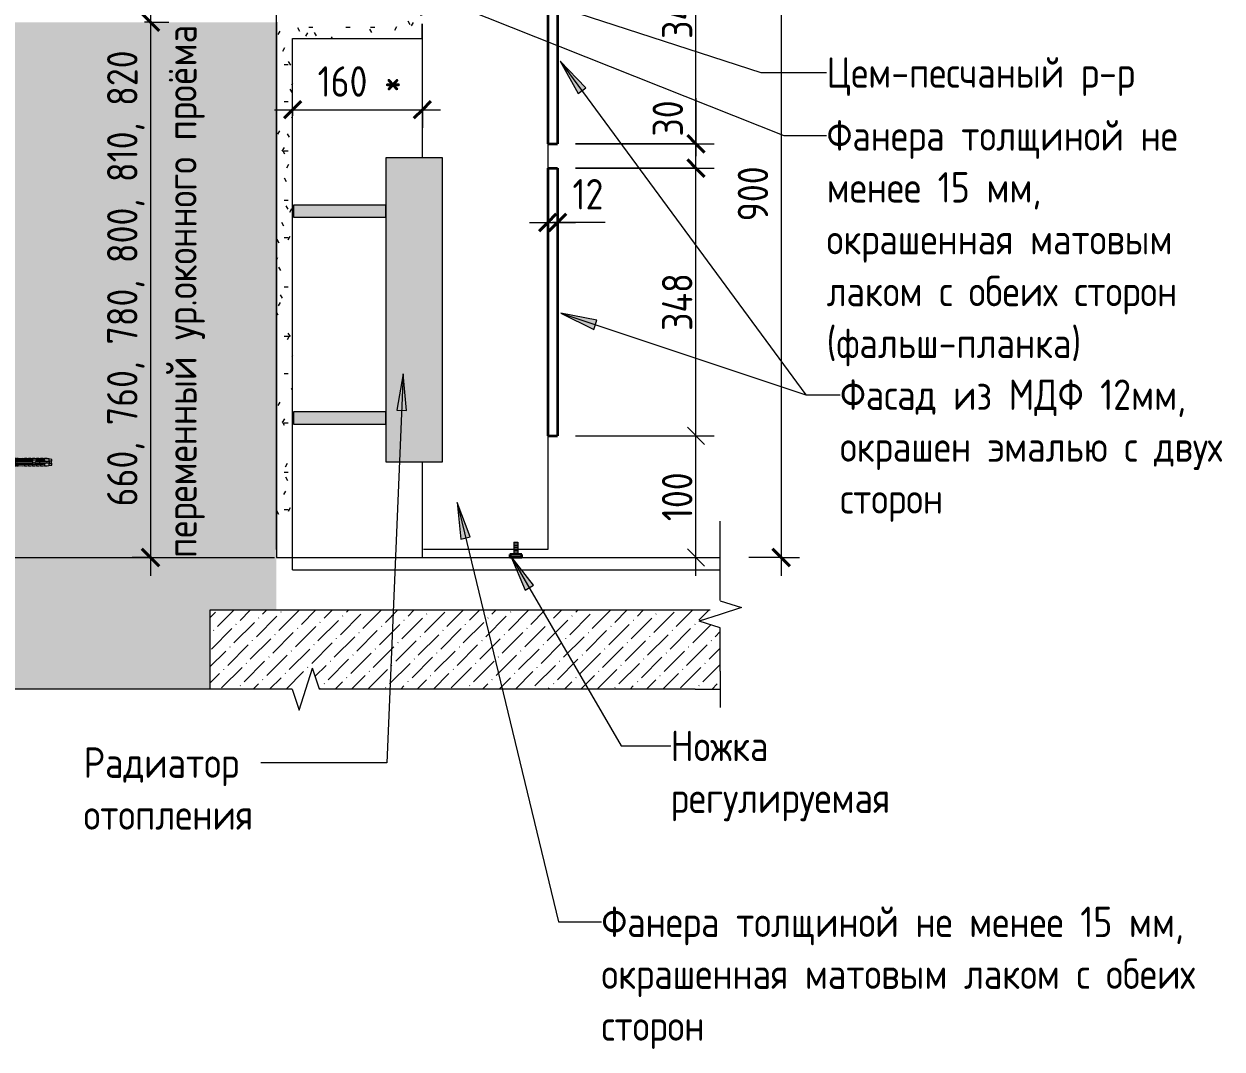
# Model space of a CAD drawing. Header units: millimetres. Extents: x 706 to 61221, y -16940 to 17865.
# Drawn here: x 7110 to 8587, y 3450 to 4713 of the extents above; entities that cross this region are included whole.
import ezdxf

# ---------------------------------------------------------------- set-up
doc = ezdxf.new("R2010")
doc.units = ezdxf.units.MM
for name, color, linetype, lineweight in [('Аннотация', 7, 'Continuous', 20), ('Размеры', 7, 'Continuous', 9), ('Размеры-15', 7, 'Continuous', 9), ('ТН_Крепеж', 7, 'Continuous', 20), ('Узлы', 7, 'Continuous', 20)]:
    doc.layers.add(name, color=color, linetype=linetype, lineweight=lineweight)
doc.layers.add('Линии', color=7, linetype='Continuous', lineweight=9, true_color=0x00a600)
doc.layers.add('Откосы оконные_dwg', color=7, linetype='Continuous', lineweight=9, true_color=0x767676)
doc.styles.add('GOST Common_1', font='GOST_Common.ttf', dxfattribs={"width": 0.9, "height": 37.5})
doc.styles.add('GOST Common_2', font='GOST_Common.ttf', dxfattribs={"width": 0.9, "height": 37.5})
doc.dimstyles.new('ADSK_Основной_2_5_мм_Округление_до_10_мм', dxfattribs={"dimscale": 304.8, "dimtxt": 37.714312, "dimasz": 0.069587, "dimexe": 0.073819, "dimexo": 0.073819, "dimgap": 0.014764, "dimtad": 1, "dimdec": 0, "dimrnd": 10, "dimdsep": 46, "dimtxsty": 'GOST Common_1', "dimblk1": 'OBLIQUE', "dimblk2": 'OBLIQUE', "dimsah": 1, "dimcen": 0.09, "dimdle": 0.073819, "dimazin": 2, "dimtfac": 1, "dimtdec": 4, "dimtix": 1, "dimtmove": 0, "dimatfit": 3, "dimfxl": 1, "dimtvp": 1, "dimtolj": 1, "dimtzin": 0, "dimlwd": 20, "dimlwe": 20, "dimarcsym": 2})
doc.dimstyles.new('ADSK_Основной_2_5_мм_Округление_до_1_мм', dxfattribs={"dimscale": 304.8, "dimtxt": 37.714312, "dimasz": 0.069587, "dimexe": 0.073819, "dimexo": 0.073819, "dimgap": 0.014764, "dimtad": 1, "dimdec": 0, "dimdsep": 46, "dimtxsty": 'GOST Common_1', "dimblk1": 'OBLIQUE', "dimblk2": 'OBLIQUE', "dimsah": 1, "dimcen": 0.09, "dimdle": 0.073819, "dimazin": 2, "dimtfac": 1, "dimtdec": 4, "dimtix": 1, "dimtmove": 1, "dimatfit": 3, "dimfxl": 1, "dimtvp": 1, "dimtolj": 1, "dimtzin": 0, "dimlwd": 20, "dimlwe": 20, "dimarcsym": 2})
doc.dimstyles.new('ADSK_Основной_2_5_мм_Округление_до_1_мм_1', dxfattribs={"dimscale": 304.8, "dimtxt": 37.714312, "dimasz": 0.069587, "dimexe": 0.073819, "dimexo": 0.073819, "dimgap": 0.014764, "dimtad": 1, "dimdec": 0, "dimdsep": 46, "dimtxsty": 'GOST Common_1', "dimblk1": 'OBLIQUE', "dimblk2": 'OBLIQUE', "dimsah": 1, "dimcen": 0.09, "dimdle": 0.073819, "dimazin": 2, "dimtfac": 1, "dimtdec": 4, "dimtix": 1, "dimtmove": 0, "dimatfit": 3, "dimfxl": 1, "dimtvp": 1, "dimtolj": 1, "dimtzin": 0, "dimlwd": 20, "dimlwe": 20, "dimarcsym": 2})

# ---------------------------------------------------------------- blocks, each defined once
blk = doc.blocks.new('Откосы оконные_dwg_Фасадный держатель_низ-4293964-Подиумы')
at = {"layer": 'ТН_Крепеж'}
for p, q in [((1956.5, 4677.1), (1957, 4677.2)), ((1957.5, 4677.2), (1958, 4677.2)), ((1958.5, 4677.2), (1959, 4677.2)), ((1959.5, 4677.3), (1960, 4677.3)), ((1959.7, 4672), (1977.5, 4672)), ((1987, 4670.5), (1987, 4675.5)), ((1956.5, 4668.9), (1957, 4668.9)), ((1957.5, 4668.9), (1958, 4668.9)), ((1958.5, 4668.8), (1959, 4668.8)), ((1959.5, 4668.8), (1960, 4668.8))]:
    blk.add_line(p, q, dxfattribs=at)
at = {"layer": 'ТН_Крепеж', "flags": 128}
for points in [[(1956, 4677.1), (1954, 4677), (1954, 4669), (1956, 4669)], [(1957.5, 4674.2), (1957.5, 4677.5), (1957, 4677.5), (1957, 4668.5), (1957.5, 4668.5), (1957.5, 4671.9)], [(1958.5, 4674.5), (1958.5, 4677.5), (1958, 4677.5), (1958, 4674.4)], [(1958, 4671.6), (1958, 4668.5), (1958.5, 4668.5), (1958.5, 4671.5)], [(1959.5, 4674.2), (1959.5, 4677.5), (1959, 4677.5), (1959, 4674.4)], [(1959, 4671.6), (1959, 4668.5), (1959.5, 4668.5), (1959.5, 4671.9)], [(1983, 4677), (1981, 4677.5), (1978, 4677.5), (1978, 4674), (1959.7, 4674)], [(1960.5, 4674), (1960.5, 4677.5), (1960, 4677.5), (1960, 4674)], [(1960, 4672), (1960, 4668.5), (1960.5, 4668.5), (1960.5, 4672)], [(1960.5, 4677.3), (1966, 4677.5), (1968, 4677)], [(1968, 4674), (1968, 4677.5), (1971, 4677.5), (1973, 4677)], [(1968, 4672), (1968, 4668.5), (1971, 4668.5), (1973, 4669)], [(1973, 4674), (1973, 4677.5), (1976, 4677.5), (1978, 4677)], [(1973, 4672), (1973, 4668.5), (1976, 4668.5), (1978, 4669)], [(1978, 4671), (1978, 4668.5), (1981, 4668.5), (1983, 4669)], [(1993, 4674), (1993, 4677.5), (1996, 4677.5), (1998, 4677), (1998, 4674), (1982, 4674)], [(1982.5, 4672), (1998, 4672), (1998, 4669), (2002, 4669.5), (2002, 4671.5), (2001.5, 4672), (2001.5, 4674), (2002, 4674.5), (2002, 4676.5), (1998, 4677)], [(1983, 4674), (1983, 4677.5), (1986, 4677.5), (1988, 4677)], [(1983, 4672), (1983, 4668.5), (1986, 4668.5), (1988, 4669)], [(1988, 4674), (1988, 4677.5), (1991, 4677.5), (1993, 4677)], [(1988, 4672), (1988, 4668.5), (1991, 4668.5), (1993, 4669)], [(1993, 4672), (1993, 4668.5), (1996, 4668.5), (1998, 4669)], [(1998, 4671), (1999, 4671), (1999, 4675), (1998, 4675)], [(1999, 4674.5), (2000.5, 4674.5), (2000.5, 4674), (2001.5, 4674)], [(1999, 4671.5), (2000.5, 4671.5), (2000.5, 4672), (2001.5, 4672)], [(1960.5, 4668.8), (1966, 4668.5), (1968, 4669)]]:
    blk.add_lwpolyline(points, dxfattribs=at)
blk.add_lwpolyline([(1956, 4668.5), (1956.5, 4668.5), (1956.5, 4677.5), (1956, 4677.5)], close=True, dxfattribs=at)
at = {"layer": 'ТН_Крепеж'}
for centre, radius, start, end in [((1958.5, 4673), 1.5, 41.8103, 318.1897), ((1959.7, 4673), 1, 90, 270), ((1980, 4672.6), 2.56, 191.9545, 348.0455), ((1980, 4674), 2, 180, 0)]:
    blk.add_arc(centre, radius, start, end, dxfattribs=at)
blk = doc.blocks.new('Откосы оконные_dwg_Фасадный держатель_верх-4293965-Подиумы')
at = {"layer": 'ТН_Крепеж'}
for p, q in [((1855.8, 4673.5), (1855.8, 4680)), ((1855.8, 4666), (1855.8, 4672.5)), ((1866.3, 4677), (1866.8, 4677)), ((1867.3, 4677), (1867.8, 4677)), ((1866.3, 4669), (1866.8, 4669)), ((1867.3, 4669), (1867.8, 4669))]:
    blk.add_line(p, q, dxfattribs=at)
at = {"layer": 'ТН_Крепеж', "flags": 128}
for points in [[(1844.8, 4643), (1842.8, 4643), (1842.8, 4703), (1844.8, 4703)], [(1865.8, 4668.5), (1866.3, 4668.5), (1866.3, 4677.5), (1865.8, 4677.5)], [(1866.8, 4668.5), (1867.3, 4668.5), (1867.3, 4677.5), (1866.8, 4677.5)], [(1867.8, 4668.5), (1868.3, 4668.5), (1868.3, 4677.5), (1867.8, 4677.5)]]:
    blk.add_lwpolyline(points, close=True, dxfattribs=at)
for points in [[(1844.8, 4665), (1855.8, 4665), (1860.8, 4669), (1860.8, 4677), (1855.8, 4681), (1844.8, 4681)], [(1844.8, 4680), (1855.8, 4680), (1860.8, 4677), (1865.8, 4677)], [(1844.8, 4673.5), (1855.8, 4673.5), (1860.8, 4673), (1855.8, 4672.5), (1844.8, 4672.5)], [(1844.8, 4666), (1855.8, 4666), (1860.8, 4669), (1865.8, 4669)]]:
    blk.add_lwpolyline(points, dxfattribs=at)
blk = doc.blocks.new('Откосы оконные_dwg__U17-4293966-Подиумы')
at = {"layer": 'ТН_Крепеж'}
for p, q in [((1868.3, 4677), (1954, 4677)), ((1868.3, 4669), (1954, 4669))]:
    blk.add_line(p, q, dxfattribs=at)
at = {"layer": 'ТН_Крепеж', "color": 8, "true_color": 0x767676, "flags": 128}
blk.add_lwpolyline([(1842.8, 4643), (1844.8, 4643), (1844.8, 4665), (1855.8, 4665), (1860.8, 4669), (1865.8, 4669), (1865.8, 4668.5), (1866.3, 4668.5), (1866.3, 4669), (1866.8, 4669), (1866.8, 4668.5), (1867.3, 4668.5), (1867.3, 4669), (1867.8, 4669), (1867.8, 4668.5), (1868.3, 4668.5), (1868.3, 4669), (1954, 4669), (1956, 4669), (1956, 4668.5), (1956.5, 4668.5), (1956.5, 4668.9), (1957, 4668.9), (1957, 4668.5), (1957.5, 4668.5), (1957.5, 4668.9), (1958, 4668.9), (1958, 4668.5), (1958.5, 4668.5), (1958.5, 4668.8), (1959, 4668.8), (1959, 4668.5), (1959.5, 4668.5), (1959.5, 4668.8), (1960, 4668.8), (1960, 4668.5), (1960.5, 4668.5), (1960.5, 4668.8), (1966, 4668.5), (1968, 4669), (1968, 4668.5), (1971, 4668.5), (1973, 4669), (1973, 4668.5), (1976, 4668.5), (1978, 4669), (1978, 4668.5), (1981, 4668.5), (1983, 4669), (1983, 4668.5), (1986, 4668.5), (1988, 4669), (1988, 4668.5), (1991, 4668.5), (1993, 4669), (1993, 4668.5), (1996, 4668.5), (1998, 4669), (2002, 4669.5), (2002, 4671.5), (2001.5, 4672), (2001.5, 4674), (2002, 4674.5), (2002, 4676.5), (1998, 4677), (1996, 4677.5), (1993, 4677.5), (1993, 4677), (1991, 4677.5), (1988, 4677.5), (1988, 4677), (1986, 4677.5), (1983, 4677.5), (1983, 4677), (1981, 4677.5), (1978, 4677.5), (1978, 4677), (1976, 4677.5), (1973, 4677.5), (1973, 4677), (1971, 4677.5), (1968, 4677.5), (1968, 4677), (1966, 4677.5), (1960.5, 4677.3), (1960.5, 4677.5), (1960, 4677.5), (1960, 4677.3), (1959.5, 4677.3), (1959.5, 4677.5), (1959, 4677.5), (1959, 4677.2), (1958.5, 4677.2), (1958.5, 4677.5), (1958, 4677.5), (1958, 4677.2), (1957.5, 4677.2), (1957.5, 4677.5), (1957, 4677.5), (1957, 4677.2), (1956.5, 4677.1), (1956.5, 4677.5), (1956, 4677.5), (1956, 4677.1), (1954, 4677), (1868.3, 4677), (1868.3, 4677.5), (1867.8, 4677.5), (1867.8, 4677), (1867.3, 4677), (1867.3, 4677.5), (1866.8, 4677.5), (1866.8, 4677), (1866.3, 4677), (1866.3, 4677.5), (1865.8, 4677.5), (1865.8, 4677), (1860.8, 4677), (1855.8, 4681), (1844.8, 4681), (1844.8, 4703), (1842.8, 4703)], close=True, dxfattribs=at)
at = {"layer": 'ТН_Крепеж', "flags": 128}
for points in [[(1850.3, 4679), (1847.8, 4679), (1847.3, 4673), (1847.8, 4667), (1850.3, 4667)], [(1851.3, 4667), (1857.4, 4667), (1860.8, 4669), (1860.8, 4670.5), (1991.5, 4670.5), (1996.5, 4673), (1991.5, 4675.5), (1860.8, 4675.5), (1860.8, 4677), (1857.4, 4679), (1851.3, 4679)]]:
    blk.add_lwpolyline(points, dxfattribs=at)
at = {"layer": 'ТН_Крепеж'}
for centre, start, end in [((1850.8, 4679), 180, 0), ((1850.8, 4667), 0, 180)]:
    blk.add_arc(centre, 0.5, start, end, dxfattribs=at)
for name in ['Откосы оконные_dwg_Фасадный держатель_верх-4293965-Подиумы', 'Откосы оконные_dwg_Фасадный держатель_низ-4293964-Подиумы']:
    blk.add_blockref(name, (0, 0))
blk = doc.blocks.new('ADSK_Обрыв_Линия - По умолчанию-5822190-Подиумы')
at = {"layer": 'Узлы'}
for p, q in [((2298.4, 3893.3), (1835.3, 3893.3)), ((2795.3, 3893.3), (2331.8, 3893.3))]:
    blk.add_line(p, q, dxfattribs=at)
blk = doc.blocks.new('ADSK_Обрыв_Линия - По умолчанию-5884709-Подиумы')
at = {"layer": 'Узлы'}
for p, q in [((2826.3, 4002.3), (2826.3, 4055.4)), ((2826.3, 3915.4), (2826.3, 3968.9))]:
    blk.add_line(p, q, dxfattribs=at)
blk = doc.blocks.new('DIMBLOCK86-Подиумы')
at = {"layer": 'Размеры-15', "lineweight": 20, "transparency": 16777216}
for p, q in [((7601.1, 4607.6), (7601.1, 4672.9)), ((7441.1, 4607.6), (7441.1, 4630.1)), ((7418.6, 4607.6), (7623.6, 4607.6)), ((7441.1, 4607.6), (7441.1, 4600.1)), ((7601.1, 4607.6), (7601.1, 4585.1))]:
    blk.add_line(p, q, dxfattribs=at)
at = {"layer": 'Размеры-15', "lineweight": 40, "transparency": 16777216}
for p, q in [((7441.1, 4607.6), (7451.7, 4618.2)), ((7601.1, 4607.6), (7611.7, 4618.2)), ((7441.1, 4607.6), (7430.5, 4597)), ((7601.1, 4607.6), (7590.5, 4597))]:
    blk.add_line(p, q, dxfattribs=at)
at = {"layer": 'Размеры-15', "color": 0, "lineweight": 20, "transparency": 16777216, "insert": (7471.9, 4661.1), "char_height": 37.5, "width": 118.129, "attachment_point": 1, "line_spacing_factor": 1.022761, "style": 'GOST Common_1'}
blk.add_mtext('160 *', dxfattribs=at)
blk = doc.blocks.new('_Oblique')
at = {"color": 0, "linetype": 'ByBlock', "lineweight": -2}
blk.add_line((-0.5, -0.5), (0.5, 0.5), dxfattribs=at)
blk = doc.blocks.new('DIMBLOCK87-Подиумы')
at = {"layer": 'Размеры-15', "lineweight": 20, "transparency": 16777216}
for p, q in [((7755.7, 4468.6), (7755.7, 4491.1)), ((7767.7, 4468.6), (7767.7, 4491.1)), ((7733.2, 4468.6), (7790.2, 4468.6)), ((7755.7, 4468.6), (7755.7, 4461.1)), ((7786.3, 4468.6), (7761.7, 4468.6)), ((7767.7, 4468.6), (7767.7, 4461.1)), ((7826.6, 4468.6), (7786.3, 4468.6))]:
    blk.add_line(p, q, dxfattribs=at)
at = {"layer": 'Размеры-15', "lineweight": 40, "transparency": 16777216}
for p, q in [((7755.7, 4468.6), (7766.3, 4479.2)), ((7767.7, 4468.6), (7778.3, 4479.2)), ((7755.7, 4468.6), (7745.1, 4458)), ((7767.7, 4468.6), (7757.1, 4458))]:
    blk.add_line(p, q, dxfattribs=at)
at = {"layer": 'Размеры-15', "color": 0, "lineweight": 20, "transparency": 16777216, "insert": (7786.3, 4522.1), "char_height": 37.5, "width": 48.325, "attachment_point": 1, "line_spacing_factor": 1.022761, "style": 'GOST Common_1'}
blk.add_mtext('12', dxfattribs=at)
blk = doc.blocks.new('DIMBLOCK88-Подиумы')
at = {"layer": 'Defpoints', "color": 0, "transparency": 16777216}
for p in [(7767.7, 4205.4), (7938.6, 4205.4), (7923.6, 4055.4)]:
    blk.add_point(p, dxfattribs=at)
at = {"layer": 'Размеры', "color": 0, "lineweight": 20, "transparency": 16777216}
for p, q in [((7938.6, 4032.9), (7938.6, 4227.9)), ((7790.2, 4205.4), (7961.1, 4205.4)), ((7946.1, 4055.4), (7961.1, 4055.4))]:
    blk.add_line(p, q, dxfattribs=at)
at = {"layer": 'Размеры', "color": 0, "lineweight": 20, "transparency": 16777216, "xscale": 21.21, "yscale": 21.21, "zscale": 21.21}
for p, rotation in [((7938.6, 4205.4), 90), ((7938.6, 4055.4), 270)]:
    blk.add_blockref('_Oblique', p, dxfattribs=dict(at, rotation=rotation))
at = {"layer": 'Размеры', "color": 0, "lineweight": 20, "transparency": 16777216, "insert": (7915.4, 4130.4), "char_height": 37.5, "width": 76.707, "attachment_point": 5, "rotation": 90, "style": 'GOST Common_1'}
blk.add_mtext('\\A1;100', dxfattribs=at)
blk = doc.blocks.new('DIMBLOCK89-Подиумы')
at = {"layer": 'Defpoints', "color": 0, "transparency": 16777216}
for p in [(7767.7, 4535.4), (7938.6, 4535.4), (7767.7, 4205.4)]:
    blk.add_point(p, dxfattribs=at)
at = {"layer": 'Размеры', "color": 0, "lineweight": 20, "transparency": 16777216}
for p, q in [((7938.6, 4182.9), (7938.6, 4557.9)), ((7790.2, 4535.4), (7961.1, 4535.4)), ((7790.2, 4205.4), (7961.1, 4205.4))]:
    blk.add_line(p, q, dxfattribs=at)
at = {"layer": 'Размеры', "color": 0, "lineweight": 20, "transparency": 16777216, "xscale": 21.21, "yscale": 21.21, "zscale": 21.21}
for p, rotation in [((7938.6, 4535.4), 90), ((7938.6, 4205.4), 270)]:
    blk.add_blockref('_Oblique', p, dxfattribs=dict(at, rotation=rotation))
at = {"layer": 'Размеры', "color": 0, "lineweight": 20, "transparency": 16777216, "insert": (7915.4, 4370.4), "char_height": 37.5, "width": 85.145, "attachment_point": 5, "rotation": 90, "style": 'GOST Common_1'}
blk.add_mtext('\\A1;348', dxfattribs=at)
blk = doc.blocks.new('DIMBLOCK90-Подиумы')
at = {"layer": 'Размеры-15', "lineweight": 20, "transparency": 16777216}
for p, q in [((7938.6, 4621.7), (7938.6, 4574.4)), ((7938.6, 4574.4), (7938.6, 4550.4)), ((7938.6, 4565.4), (7790.2, 4565.4)), ((7938.6, 4535.4), (7938.6, 4565.4)), ((7938.6, 4565.4), (7961.1, 4565.4)), ((7938.6, 4535.4), (7790.2, 4535.4)), ((7938.6, 4535.4), (7961.1, 4535.4))]:
    blk.add_line(p, q, dxfattribs=at)
at = {"layer": 'Размеры-15', "lineweight": 40, "transparency": 16777216}
for p, q in [((7938.6, 4565.4), (7928, 4576)), ((7938.6, 4565.4), (7949.2, 4554.8)), ((7938.6, 4535.4), (7928, 4546)), ((7938.6, 4535.4), (7949.2, 4524.8))]:
    blk.add_line(p, q, dxfattribs=at)
at = {"layer": 'Размеры-15', "color": 0, "lineweight": 20, "transparency": 16777216, "insert": (7885.1, 4574.4), "char_height": 37.5, "width": 56.763, "attachment_point": 1, "rotation": 90, "line_spacing_factor": 1.022761, "style": 'GOST Common_1'}
blk.add_mtext('30', dxfattribs=at)
blk = doc.blocks.new('DIMBLOCK91-Подиумы')
at = {"layer": 'Defpoints', "color": 0, "transparency": 16777216}
for p in [(7767.7, 4895.4), (7938.6, 4895.4), (7767.7, 4565.4)]:
    blk.add_point(p, dxfattribs=at)
at = {"layer": 'Размеры', "color": 0, "lineweight": 20, "transparency": 16777216}
for p, q in [((7938.6, 4542.9), (7938.6, 4917.9)), ((7790.2, 4895.4), (7961.1, 4895.4)), ((7790.2, 4565.4), (7961.1, 4565.4))]:
    blk.add_line(p, q, dxfattribs=at)
at = {"layer": 'Размеры', "color": 0, "lineweight": 20, "transparency": 16777216, "xscale": 21.21, "yscale": 21.21, "zscale": 21.21}
for p, rotation in [((7938.6, 4895.4), 90), ((7938.6, 4565.4), 270)]:
    blk.add_blockref('_Oblique', p, dxfattribs=dict(at, rotation=rotation))
at = {"layer": 'Размеры', "color": 0, "lineweight": 20, "transparency": 16777216, "insert": (7915.4, 4730.4), "char_height": 37.5, "width": 85.145, "attachment_point": 5, "rotation": 90, "style": 'GOST Common_1'}
blk.add_mtext('\\A1;348', dxfattribs=at)
blk = doc.blocks.new('DIMBLOCK94-Подиумы')
at = {"layer": 'Размеры-15', "lineweight": 40, "transparency": 16777216}
for p, q in [((8043.6, 4955.4), (8033, 4966)), ((8043.6, 4955.4), (8054.2, 4944.8)), ((8043.6, 4055.4), (8033, 4066)), ((8043.6, 4055.4), (8054.2, 4044.8))]:
    blk.add_line(p, q, dxfattribs=at)
at = {"layer": 'Размеры-15', "lineweight": 20, "transparency": 16777216}
for p, q in [((8043.6, 4977.9), (8043.6, 4032.9)), ((8043.6, 4955.4), (7803.6, 4955.4)), ((8043.6, 4955.4), (8066.1, 4955.4)), ((8043.6, 4055.4), (8003.6, 4055.4)), ((8043.6, 4055.4), (8066.1, 4055.4))]:
    blk.add_line(p, q, dxfattribs=at)
at = {"layer": 'Размеры-15', "color": 0, "lineweight": 20, "transparency": 16777216, "insert": (7990.1, 4469.9), "char_height": 37.5, "width": 85.145, "attachment_point": 1, "rotation": 90, "line_spacing_factor": 1.022761, "style": 'GOST Common_1'}
blk.add_mtext('900', dxfattribs=at)
blk = doc.blocks.new('DIMBLOCK99-Подиумы')
at = {"layer": 'Размеры-15', "lineweight": 40, "transparency": 16777216}
for p, q in [((6605.8, 4955.4), (6595.2, 4966)), ((6605.8, 4955.4), (6616.4, 4944.8)), ((6605.8, 4055.4), (6595.2, 4066)), ((6605.8, 4055.4), (6616.4, 4044.8))]:
    blk.add_line(p, q, dxfattribs=at)
at = {"layer": 'Размеры-15', "lineweight": 20, "transparency": 16777216}
for p, q in [((6605.8, 4032.9), (6605.8, 4977.9)), ((6605.8, 4955.4), (6583.3, 4955.4)), ((6605.8, 4955.4), (7213.5, 4955.4)), ((6605.8, 4055.4), (6583.3, 4055.4)), ((6605.8, 4055.4), (7418.6, 4055.4))]:
    blk.add_line(p, q, dxfattribs=at)
at = {"layer": 'Размеры-15', "color": 0, "lineweight": 20, "transparency": 16777216, "insert": (6552.3, 4144.5), "char_height": 37.5, "width": 866.023, "attachment_point": 1, "rotation": 90, "line_spacing_factor": 1.022761, "style": 'GOST Common_1'}
blk.add_mtext('660, 760, 780, 800, 810, 820, 830, 860', dxfattribs=at)
blk = doc.blocks.new('DIMBLOCK100-Подиумы')
at = {"layer": 'Размеры-15', "lineweight": 20, "transparency": 16777216}
for p, q in [((7265.8, 4737.9), (7265.8, 4032.9)), ((7265.8, 4715.4), (7258.3, 4715.4)), ((7265.8, 4715.4), (7288.3, 4715.4)), ((7265.8, 4055.4), (7243.3, 4055.4)), ((7265.8, 4055.4), (7418.6, 4055.4))]:
    blk.add_line(p, q, dxfattribs=at)
at = {"layer": 'Размеры-15', "lineweight": 40, "transparency": 16777216}
for p, q in [((7265.8, 4715.4), (7255.2, 4726)), ((7265.8, 4715.4), (7276.4, 4704.8)), ((7265.8, 4055.4), (7255.2, 4066)), ((7265.8, 4055.4), (7276.4, 4044.8))]:
    blk.add_line(p, q, dxfattribs=at)
at = {"layer": 'Размеры-15', "color": 0, "lineweight": 20, "transparency": 16777216, "char_height": 37.5, "attachment_point": 1, "rotation": 90, "line_spacing_factor": 1.022761, "style": 'GOST Common_1'}
for s, insert, width in [('переменный ур.оконного проёма', (7285.2, 4054.9), 793.151), ('660, 760, 780, 800, 810, 820', (7212.3, 4118.5), 640.504)]:
    blk.add_mtext(s, dxfattribs=dict(at, insert=insert, width=width))

msp = doc.modelspace()

# ---------------------------------------------------------------- hatches: boundary and pattern name
at = {"layer": 'Аннотация', "lineweight": 9}
for points in [[(7771.288, 4667.327), (7793.192, 4627.573), (7802.734, 4634.597)], [(7771.928, 4356.552), (7812.762, 4336.736), (7816.5, 4347.98)], [(7577.492, 4281.909), (7569.663, 4237.201), (7581.501, 4236.698)], [(7577.492, 4281.909), (7569.663, 4237.201), (7581.501, 4236.698)], [(7643.928, 4123.401), (7648.766, 4078.271), (7660.282, 4081.061)], [(7710.283, 4057.263), (7727.775, 4015.38), (7738.019, 4021.335)]]:
    msp.add_hatch(color=256, dxfattribs=at).paths.add_polyline_path(points)
at = {"layer": 'Узлы', "lineweight": 9}
h = msp.add_hatch(dxfattribs=at)
h.set_pattern_fill('FP_4', color=256, style=0, pattern_type=2)
h.set_pattern_definition([(0, (7217.277, 0), (60.96, 15.24), [5.029, -40.691, 5.029, -40.691, -243.84]), (0, (7217.277, 0), (60.96, 15.24), [-91.44, 5.029, -86.411, 5.029, -40.691, -106.68]), (0, (7217.277, 0), (60.96, 15.24), [-228.6, 5.029, -25.451, 5.029, -71.171]), (120, (7240.137, 7.62), (-43.678227, 45.17291), [5.029, -40.691, 5.029, -40.691, -243.84]), (120, (7240.137, 7.62), (-43.678227, 45.17291), [-91.44, 5.029, -86.411, 5.029, -40.691, -106.68]), (120, (7240.137, 7.62), (-43.678227, 45.17291), [-228.6, 5.029, -25.451, 5.029, -71.171]), (240, (7247.757, 38.1), (-17.281773, -60.41291), [5.029, -40.691, 5.029, -40.691, -243.84]), (240, (7247.757, 38.1), (-17.281773, -60.41291), [-91.44, 5.029, -86.411, 5.029, -40.691, -106.68]), (240, (7247.757, 38.1), (-17.281773, -60.41291), [-228.6, 5.029, -25.451, 5.029, -71.171])])
h.paths.add_polyline_path([(7441.075, 4055.378), (7441.075, 4695.378), (7601.075, 4695.378), (7601.075, 4931.378), (7581.075, 4931.378), (7581.075, 4715.378), (7421.075, 4715.378), (7421.075, 4055.378)])
at = {"layer": 'Узлы', "true_color": 0xffffff}
for points in [[(7339.075, 3893.261), (7339.075, 3990.378), (7421.075, 3990.378), (7421.075, 4715.378), (7098.045, 4715.378), (7098.045, 3893.261), (7324.118, 3893.261)], [(7581.075, 4173.261), (7626.075, 4173.261), (7626.075, 4548.261), (7556.075, 4548.261), (7556.075, 4173.261)], [(7556.075, 4475.027), (7556.075, 4490.027), (7442.192, 4490.027), (7442.192, 4475.027)], [(7556.075, 4220.027), (7556.075, 4235.027), (7442.192, 4235.027), (7442.192, 4220.027)]]:
    msp.add_hatch(color=7, dxfattribs=at).paths.add_polyline_path(points)
at = {"layer": 'Узлы', "lineweight": 9}
h = msp.add_hatch(dxfattribs=at)
h.set_pattern_fill('FP_7', color=256, style=0, pattern_type=2)
h.set_pattern_definition([(45, (7217.277, 0), (7.57665, 27.782933), [35.719, -7.144, 0.50292, -6.641])])
h.paths.add_polyline_path([(7440.683, 3893.261), (7465.825, 3919.242), (7474.075, 3893.261), (7968.575, 3893.261), (7968.575, 3968.878), (7942.595, 3977.128), (7956.286, 3990.378), (7339.075, 3990.378), (7339.075, 3893.261), (7421.075, 3893.261)])

# ---------------------------------------------------------------- linework, layer by layer
at = {"layer": 'Аннотация', "lineweight": 9}
for p, q in [((7550.67, 4805.355), (8018.383, 4653.424)), ((7618.11, 4746.209), (8046.938, 4575.785)), ((7771.288, 4667.327), (7793.192, 4627.573)), ((7802.734, 4634.597), (7771.288, 4667.327)), ((7771.288, 4667.327), (8073.911, 4256.175)), ((8018.383, 4653.424), (8099.753, 4653.424)), ((7793.192, 4627.573), (7802.734, 4634.597)), ((8046.938, 4575.785), (8099.753, 4575.785)), ((7771.928, 4356.552), (7812.762, 4336.736)), ((7816.5, 4347.98), (7771.928, 4356.552)), ((7771.928, 4356.552), (8073.911, 4256.175)), ((7812.762, 4336.736), (7816.5, 4347.98)), ((7577.492, 4281.909), (7557.132, 3802.533)), ((7577.492, 4281.909), (7557.132, 3802.533)), ((7577.492, 4281.909), (7569.663, 4237.201)), ((7577.492, 4281.909), (7569.663, 4237.201)), ((7581.501, 4236.698), (7577.492, 4281.909)), ((7581.501, 4236.698), (7577.492, 4281.909)), ((8073.911, 4256.175), (8116.317, 4256.175)), ((8073.911, 4256.175), (8116.317, 4256.175)), ((7569.663, 4237.201), (7581.501, 4236.698)), ((7569.663, 4237.201), (7581.501, 4236.698)), ((7643.928, 4123.401), (7648.766, 4078.271)), ((7660.282, 4081.061), (7643.928, 4123.401)), ((7643.928, 4123.401), (7769.217, 3606.275)), ((7648.766, 4078.271), (7660.282, 4081.061)), ((7710.283, 4057.263), (7727.775, 4015.38)), ((7738.019, 4021.335), (7710.283, 4057.263)), ((7710.283, 4057.263), (7846.333, 3823.201)), ((7727.775, 4015.38), (7738.019, 4021.335)), ((7846.333, 3823.201), (7907.38, 3823.201)), ((7494.107, 3802.533), (7402.04, 3802.533)), ((7494.107, 3802.533), (7402.04, 3802.533)), ((7557.132, 3802.533), (7494.107, 3802.533)), ((7557.132, 3802.533), (7494.107, 3802.533)), ((7769.217, 3606.275), (7822.031, 3606.275))]:
    msp.add_line(p, q, dxfattribs=at)
at = {"layer": 'Аннотация'}
for p, q in [((7968.575, 4055.378), (7968.575, 4100.378)), ((7968.575, 4002.27), (7994.57, 3993.824)), ((7968.575, 4002.27), (7994.57, 3993.824)), ((7994.57, 3993.824), (7968.575, 3985.378)), ((7994.57, 3993.824), (7968.575, 3985.378)), ((7968.575, 3985.378), (7942.595, 3977.128)), ((7968.575, 3968.878), (7942.595, 3977.128)), ((7968.575, 3968.878), (7942.595, 3977.128)), ((7457.575, 3893.261), (7465.825, 3919.242)), ((7474.075, 3893.261), (7465.825, 3919.242)), ((7474.075, 3893.261), (7465.825, 3919.242)), ((7968.575, 3915.378), (7968.575, 3870.378)), ((7440.683, 3893.261), (7449.129, 3867.266)), ((7440.683, 3893.261), (7449.129, 3867.266)), ((7449.129, 3867.266), (7457.575, 3893.261)), ((7449.129, 3867.266), (7457.575, 3893.261)), ((7937.575, 3893.261), (7968.575, 3893.261))]:
    msp.add_line(p, q, dxfattribs=at)
at = {"layer": 'Линии', "color": 7, "lineweight": 35}
for p, q in [((7755.71, 4895.378), (7755.71, 4565.378)), ((7767.71, 4895.378), (7767.71, 4565.378)), ((7755.71, 4565.378), (7767.71, 4565.378)), ((7755.71, 4535.378), (7767.71, 4535.378)), ((7755.71, 4535.378), (7755.71, 4205.378)), ((7767.71, 4535.378), (7767.71, 4205.378)), ((7755.71, 4205.378), (7767.71, 4205.378)), ((7724.015, 4059.378), (7709.015, 4059.378)), ((7709.015, 4059.378), (7709.015, 4055.378)), ((7724.015, 4055.378), (7709.015, 4055.378)), ((7724.015, 4055.378), (7724.015, 4059.378))]:
    msp.add_line(p, q, dxfattribs=at)
at = {"layer": 'Линии', "color": 7}
for p, q in [((7755.71, 4895.378), (7755.71, 4065.378)), ((7601.075, 4713.261), (7601.075, 4548.261)), ((7601.075, 4173.261), (7601.075, 4055.378)), ((7755.71, 4065.378), (7602.71, 4065.378)), ((7714.015, 4074.378), (7714.015, 4059.378)), ((7714.015, 4074.378), (7719.015, 4074.378)), ((7714.015, 4072.378), (7719.015, 4072.378)), ((7714.015, 4070.378), (7719.015, 4070.378)), ((7714.015, 4068.378), (7719.015, 4068.378)), ((7714.015, 4066.378), (7719.015, 4066.378)), ((7714.015, 4064.378), (7719.015, 4064.378)), ((7719.015, 4074.378), (7719.015, 4059.378)), ((7714.015, 4062.378), (7719.015, 4062.378)), ((7956.286, 3990.378), (7339.075, 3990.378)), ((7339.075, 3990.378), (7339.075, 3893.261))]:
    msp.add_line(p, q, dxfattribs=at)
at = {"layer": 'Линии', "color": 7, "lineweight": 20}
for p, q in [((7421.075, 4065.378), (7421.075, 4733.261)), ((7421.075, 4715.378), (7421.075, 4055.378)), ((7601.075, 4695.378), (7601.075, 4713.261)), ((7441.075, 4055.378), (7441.075, 4695.378)), ((7441.075, 4695.378), (7601.075, 4695.378)), ((7626.075, 4548.261), (7556.075, 4548.261)), ((7556.075, 4548.261), (7556.075, 4173.261)), ((7626.075, 4173.261), (7626.075, 4548.261)), ((7556.075, 4490.027), (7442.192, 4490.027)), ((7442.192, 4490.027), (7442.192, 4475.027)), ((7556.075, 4475.027), (7556.075, 4490.027)), ((7442.192, 4475.027), (7556.075, 4475.027)), ((7556.075, 4235.027), (7442.192, 4235.027)), ((7442.192, 4235.027), (7442.192, 4220.027)), ((7556.075, 4220.027), (7556.075, 4235.027)), ((7442.192, 4220.027), (7556.075, 4220.027)), ((7556.075, 4173.261), (7626.075, 4173.261)), ((7441.075, 4040.378), (7441.075, 4068.261)), ((7421.075, 4055.378), (7441.075, 4055.378)), ((7441.075, 4055.378), (7968.575, 4055.378)), ((7441.075, 4040.378), (7968.575, 4040.378))]:
    msp.add_line(p, q, dxfattribs=at)
at = {"layer": 'Линии', "color": 251, "lineweight": 20, "true_color": 0x666666}
msp.add_line((7481.075, 4055.378), (7501.075, 4055.378), dxfattribs=at)

# ---------------------------------------------------------------- block references
at = {"layer": 'Откосы оконные_dwg', "color": 7, "lineweight": 20}
msp.add_blockref('Откосы оконные_dwg__U17-4293966-Подиумы', (5142.251, -500), dxfattribs=at)
at = {"layer": 'Узлы'}
for name in ['ADSK_Обрыв_Линия - По умолчанию-5884709-Подиумы', 'ADSK_Обрыв_Линия - По умолчанию-5822190-Подиумы']:
    msp.add_blockref(name, (5142.251, 0), dxfattribs=at)

# ---------------------------------------------------------------- texts
at = {"layer": 'Аннотация', "lineweight": 9, "char_height": 37.5, "attachment_point": 1, "line_spacing_factor": 1.022766, "style": 'GOST Common_2'}
for s, insert, width in [('\\pxt1.44,2.88,4.32,5.76,7.2,8.64,10.08,11.52,12.96,14.4,15.84,17.28,18.72,20.16,21.6,23.04,24.48,25.92,27.36,28.8,30.24,31.68,33.12,34.56,36,37.44,38.88,40.32,41.76,43.2,44.64,46.08;{Цем-песчаный р-р}', (8099.753, 4672.203), 400.005), ('\\pxt1.44,2.88,4.32,5.76,7.2,8.64,10.08,11.52,12.96,14.4,15.84,17.28,18.72,20.16,21.6,23.04,24.48,25.92,27.36,28.8,30.24,31.68,33.12,34.56,36,37.44,38.88,40.32,41.76,43.2,44.64,46.08;Фанера толщиной не менее 15 мм, окрашенная матовым лаком с обеих сторон\\P(фальш-планка) ', (8099.753, 4594.564), 458.055), ('\\pxt1.44,2.88,4.32,5.76,7.2,8.64,10.08,11.52,12.96,14.4,15.84,17.28,18.72,20.16,21.6,23.04,24.48,25.92,27.36,28.8,30.24,31.68,33.12,34.56,36,37.44,38.88,40.32,41.76,43.2,44.64,46.08;{Фасад из МДФ 12мм, окрашен эмалью с двух сторон }', (8116.317, 4274.954), 499.23), ('\\pxt1.44,2.88,4.32,5.76,7.2,8.64,10.08,11.52,12.96,14.4,15.84,17.28,18.72,20.16,21.6,23.04,24.48,25.92,27.36,28.8,30.24,31.68,33.12,34.56,36,37.44,38.88,40.32,41.76,43.2,44.64,46.08;{Ножка регулируемая}', (7907.38, 3841.98), 310.77), ('\\pxt1.44,2.88,4.32,5.76,7.2,8.64,10.08,11.52,12.96,14.4,15.84,17.28,18.72,20.16,21.6,23.04,24.48,25.92,27.36,28.8,30.24,31.68,33.12,34.56,36,37.44,38.88,40.32,41.76,43.2,44.64,46.08;{Радиатор отопления}', (7183.263, 3821.312), 310.77), ('\\pxt1.44,2.88,4.32,5.76,7.2,8.64,10.08,11.52,12.96,14.4,15.84,17.28,18.72,20.16,21.6,23.04,24.48,25.92,27.36,28.8,30.24,31.68,33.12,34.56,36,37.44,38.88,40.32,41.76,43.2,44.64,46.08;{Радиатор отопления}', (7183.263, 3821.312), 310.77), ('\\pxt1.44,2.88,4.32,5.76,7.2,8.64,10.08,11.52,12.96,14.4,15.84,17.28,18.72,20.16,21.6,23.04,24.48,25.92,27.36,28.8,30.24,31.68,33.12,34.56,36,37.44,38.88,40.32,41.76,43.2,44.64,46.08;{Фанера толщиной не менее 15 мм, окрашенная матовым лаком с обеих сторон }', (7822.031, 3625.054), 840.24)]:
    msp.add_mtext(s, dxfattribs=dict(at, insert=insert, width=width))

# ---------------------------------------------------------------- dimensions: what is measured, and where the dimension line sits
at = {"layer": 'Размеры', "lineweight": 20}
for base, p1, p2, text, override, picture, middle in [((6605.806, 4955.378), (7441.075, 4055.378), (7236.043, 4955.378), '660, 760, 780, 800, 810, 820, 830, 860', {"dimpost": '<>', "dimfxl": 923.059092}, 'DIMBLOCK99-Подиумы', (6578.806, 4505.378)), ((7938.629, 4895.378), (7767.71, 4565.378), (7767.71, 4895.378), '348', {"dimpost": '<>', "dimfxl": 330}, 'DIMBLOCK91-Подиумы', (7915.379, 4730.378)), ((7265.782, 4055.378), (7280.78, 4715.378), (7441.075, 4055.378), '660, 760, 780, 800, 810, 820\\Xпеременный ур.оконного проёма', {"dimpost": '<>', "dimfxl": 679.186833}, 'DIMBLOCK100-Подиумы', (7265.782, 4385.378)), ((7938.629, 4535.378), (7767.71, 4205.378), (7767.71, 4535.378), '348', {"dimpost": '<>', "dimfxl": 330}, 'DIMBLOCK89-Подиумы', (7915.379, 4370.378)), ((7938.629, 4205.378), (7923.632, 4055.378), (7767.71, 4205.378), '100', {"dimpost": '<>', "dimfxl": 216.359663}, 'DIMBLOCK88-Подиумы', (7915.379, 4130.378))]:
    dim = msp.add_linear_dim(base=base, p1=p1, p2=p2, angle=90, text=text, dimstyle='ADSK_Основной_2_5_мм_Округление_до_1_мм_1', override=override, dxfattribs=at)
    dim.commit()
    dim.dimension.update_dxf_attribs({"geometry": picture, "text_midpoint": middle})
dim = msp.add_linear_dim(base=(8043.629, 4055.378), p1=(7781.075, 4955.378), p2=(7981.075, 4055.378), angle=90, dimstyle='ADSK_Основной_2_5_мм_Округление_до_1_мм_1', override={"dimpost": '<>', "dimfxl": 921.954446}, dxfattribs=at)
dim.commit()
dim.dimension.update_dxf_attribs({"geometry": 'DIMBLOCK94-Подиумы', "text_midpoint": (8020.379, 4505.378)})
dim = msp.add_linear_dim(base=(7601.075, 4607.571), p1=(7441.075, 4622.569), p2=(7601.075, 4695.378), dimstyle='ADSK_Основной_2_5_мм_Округление_до_10_мм', override={"dimpost": '<>*', "dimfxl": 175.787105}, dxfattribs=at)
dim.commit()
dim.dimension.update_dxf_attribs({"geometry": 'DIMBLOCK86-Подиумы', "text_midpoint": (7521.075, 4630.821)})
dim = msp.add_linear_dim(base=(7938.629, 4565.378), p1=(7767.71, 4535.378), p2=(7767.71, 4565.378), angle=90, dimstyle='ADSK_Основной_2_5_мм_Округление_до_1_мм', override={"dimpost": '<>', "dimfxl": 30}, dxfattribs=at)
dim.commit()
dim.dimension.update_dxf_attribs({"geometry": 'DIMBLOCK90-Подиумы', "text_midpoint": (7910.123, 4602.782), "dimtype": 160, "text_rotation": 90})
dim = msp.add_linear_dim(base=(7767.71, 4468.611), p1=(7755.71, 4483.608), p2=(7767.71, 4483.608), dimstyle='ADSK_Основной_2_5_мм_Округление_до_1_мм', override={"dimpost": '<>', "dimfxl": 12}, dxfattribs=at)
dim.commit()
dim.dimension.update_dxf_attribs({"geometry": 'DIMBLOCK87-Подиумы', "text_midpoint": (7810.467, 4497.117), "dimtype": 160})

doc.saveas('drawing.dxf')
